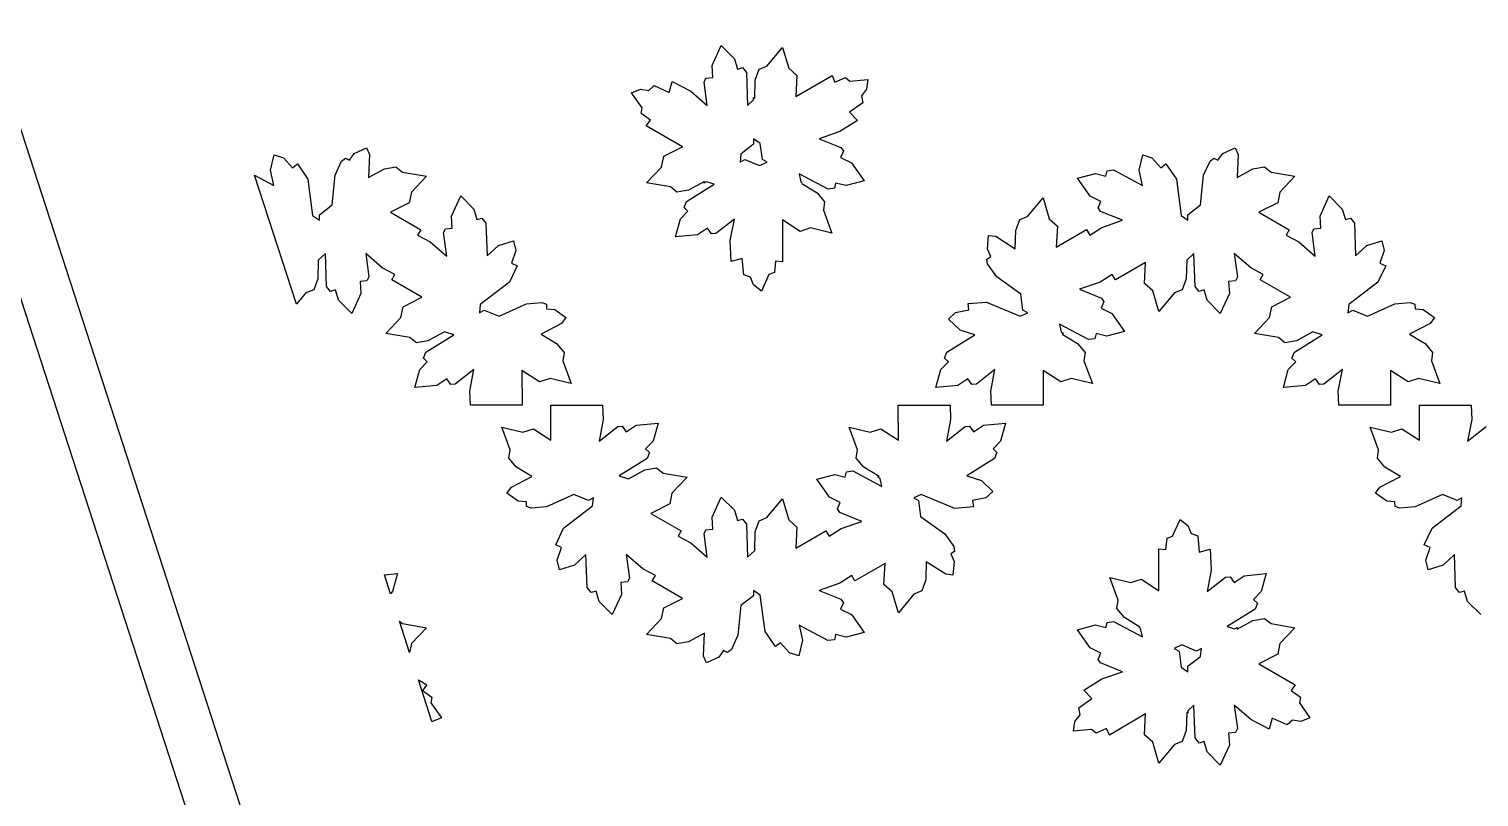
# Model space of a CAD drawing. Header units: metres. Extents: x 20 to 1108, y 20 to 485.
# Drawn here: x 509.7 to 593.2, y 383.8 to 428 of the extents above; entities that cross this region are included whole.
import ezdxf

# ---------------------------------------------------------------- set-up
doc = ezdxf.new("R2010")
doc.units = ezdxf.units.M

msp = doc.modelspace()

# ---------------------------------------------------------------- linework, layer by layer
for p, q in [((560.772, 253.826), (485.772, 484.652)), ((488.926, 484.652), (563.926, 253.826)), ((549.037, 425.855), (549.565, 427.01)), ((549.565, 427.01), (550.319, 426.242)), ((552.197, 425.821), (553.092, 426.895)), ((553.092, 426.895), (553.45, 425.691)), ((549.078, 425.161), (549.037, 425.855)), ((550.319, 426.242), (550.492, 425.648)), ((550.492, 425.648), (550.783, 425.734)), ((550.783, 425.734), (551.01, 425.443)), ((551.751, 425.646), (552.197, 425.821)), ((546.566, 424.303), (546.737, 424.934)), ((546.737, 424.934), (547.806, 424.377)), ((548.575, 424.9), (548.683, 425.122)), ((548.76, 423.553), (548.575, 424.9)), ((548.683, 425.122), (549.078, 425.161)), ((551.01, 425.443), (551.079, 423.554)), ((551.494, 423.969), (551.519, 425.011)), ((551.519, 425.011), (551.751, 425.646)), ((553.45, 425.691), (553.921, 425.269)), ((553.856, 424.062), (555.941, 425.273)), ((553.921, 425.269), (553.856, 424.062)), ((555.941, 425.273), (556.111, 424.896)), ((556.111, 424.896), (556.709, 425.169)), ((556.709, 425.169), (556.968, 424.95)), ((556.968, 424.95), (558.006, 425.055)), ((558.006, 425.055), (557.93, 424.495)), ((544.397, 424.276), (544.92, 424.49)), ((545.007, 423.427), (544.397, 424.276)), ((544.92, 424.49), (545.404, 424.424)), ((545.404, 424.424), (545.711, 424.694)), ((545.711, 424.694), (546.566, 424.303)), ((547.806, 424.377), (548.76, 423.553)), ((557.93, 424.495), (557.631, 424.109)), ((557.631, 424.109), (557.71, 423.708)), ((544.948, 423.097), (545.007, 423.427)), ((551.079, 423.554), (551.427, 423.873)), ((551.427, 423.873), (551.427, 424.008)), ((551.427, 424.008), (551.494, 423.969)), ((557.71, 423.708), (556.946, 423.163)), ((545.482, 422.713), (544.948, 423.097)), ((545.242, 422.379), (545.482, 422.713)), ((557.406, 422.699), (556.385, 422.049)), ((556.946, 423.163), (557.406, 422.699)), ((547.332, 421.178), (545.242, 422.379)), ((551.427, 421.638), (551.426, 421.319)), ((551.811, 421.361), (551.427, 421.638)), ((556.385, 422.049), (555.197, 421.639)), ((555.197, 421.639), (556.455, 421.128)), ((528.16, 420.409), (528.432, 420.79)), ((528.432, 420.79), (529.145, 421.126)), ((529.145, 421.126), (529.318, 420.737)), ((529.318, 420.737), (529.26, 419.409)), ((546.252, 420.63), (547.332, 421.178)), ((550.692, 420.757), (550.644, 420.286)), ((551.426, 421.319), (550.692, 420.757)), ((551.931, 420.445), (551.811, 421.361)), ((556.596, 420.92), (556.435, 420.558)), ((556.455, 421.128), (556.596, 420.92)), ((578.16, 420.409), (578.432, 420.79)), ((578.432, 420.79), (579.145, 421.126)), ((579.145, 421.126), (579.318, 420.737)), ((579.318, 420.737), (579.26, 419.409)), ((523.621, 419.824), (523.826, 420.71)), ((523.826, 420.71), (524.359, 420.55)), ((524.359, 420.55), (524.876, 419.963)), ((524.876, 419.963), (525.166, 420.187)), ((525.166, 420.187), (525.768, 419.31)), ((527.334, 419.537), (527.702, 420.348)), ((527.702, 420.348), (527.927, 420.53)), ((527.927, 420.53), (528.16, 420.409)), ((529.26, 419.409), (530.173, 419.906)), ((530.173, 419.906), (530.839, 420.024)), ((530.839, 420.024), (531.216, 419.723)), ((545.259, 419.099), (546.126, 420.012)), ((546.126, 420.012), (546.252, 420.63)), ((550.644, 420.286), (550.923, 420.445)), ((550.923, 420.445), (551.773, 420.092)), ((551.773, 420.092), (552.207, 420.286)), ((552.207, 420.286), (551.931, 420.445)), ((556.435, 420.558), (557.053, 420.25)), ((557.053, 420.25), (557.789, 419.214)), ((573.621, 419.824), (573.826, 420.71)), ((573.826, 420.71), (574.359, 420.55)), ((574.359, 420.55), (574.876, 419.963)), ((574.876, 419.963), (575.166, 420.187)), ((575.166, 420.187), (575.768, 419.31)), ((577.334, 419.537), (577.702, 420.348)), ((577.702, 420.348), (577.927, 420.53)), ((577.927, 420.53), (578.16, 420.409)), ((579.26, 419.409), (580.173, 419.906)), ((580.173, 419.906), (580.839, 420.024)), ((580.839, 420.024), (581.216, 419.723)), ((525.113, 412.114), (522.697, 419.55)), ((522.697, 419.55), (523.812, 418.957)), ((523.812, 418.957), (523.621, 419.824)), ((525.768, 419.31), (526.042, 417.226)), ((527.161, 417.829), (527.334, 419.537)), ((531.216, 419.723), (532.593, 419.487)), ((532.593, 419.487), (531.726, 418.574)), ((546.636, 418.864), (545.259, 419.099)), ((548.592, 419.176), (547.679, 418.681)), ((548.588, 419.082), (548.592, 419.176)), ((548.714, 419.166), (548.588, 419.082)), ((549.161, 419.026), (548.714, 419.166)), ((555.711, 418.742), (554.041, 419.629)), ((554.041, 419.629), (554.145, 419.153)), ((554.145, 419.153), (554.221, 419.076)), ((554.221, 419.076), (554.194, 419.062)), ((554.194, 419.062), (555.081, 418.521)), ((556.147, 419.092), (556.077, 418.796)), ((556.747, 418.943), (556.147, 419.092)), ((557.789, 419.214), (556.747, 418.943)), ((570.064, 419.372), (571.107, 419.643)), ((570.799, 418.336), (570.064, 419.372)), ((571.107, 419.643), (571.706, 419.495)), ((571.706, 419.495), (571.776, 419.79)), ((571.776, 419.79), (572.144, 419.844)), ((572.144, 419.844), (573.812, 418.957)), ((573.812, 418.957), (573.621, 419.824)), ((575.768, 419.31), (576.042, 417.226)), ((577.161, 417.829), (577.334, 419.537)), ((581.216, 419.723), (582.593, 419.487)), ((582.593, 419.487), (581.726, 418.574)), ((531.726, 418.574), (531.598, 417.957)), ((534.036, 417.194), (534.565, 418.347)), ((534.565, 418.347), (535.319, 417.582)), ((547.012, 418.563), (546.636, 418.864)), ((547.679, 418.681), (547.012, 418.563)), ((547.558, 418.025), (549.161, 419.026)), ((555.081, 418.521), (555.513, 418.002)), ((556.077, 418.796), (555.711, 418.742)), ((567.196, 417.161), (568.091, 418.234)), ((568.091, 418.234), (568.45, 417.032)), ((571.417, 418.028), (570.799, 418.336)), ((581.726, 418.574), (581.598, 417.957)), ((584.036, 417.194), (584.565, 418.347)), ((584.565, 418.347), (585.319, 417.582)), ((526.426, 417.268), (527.161, 417.829)), ((531.598, 417.957), (530.519, 417.409)), ((530.519, 417.409), (532.262, 416.408)), ((535.319, 417.582), (535.492, 416.987)), ((547.21, 417.023), (547.641, 417.472)), ((547.42, 417.679), (547.558, 418.025)), ((547.641, 417.472), (547.42, 417.679)), ((555.513, 418.002), (555.444, 417.523)), ((555.444, 417.523), (555.927, 416.213)), ((571.255, 417.667), (571.417, 418.028)), ((571.398, 417.459), (571.255, 417.667)), ((572.654, 416.948), (571.398, 417.459)), ((576.426, 417.268), (577.161, 417.829)), ((581.598, 417.957), (580.519, 417.409)), ((580.519, 417.409), (582.262, 416.408)), ((585.319, 417.582), (585.492, 416.987)), ((526.042, 417.226), (526.426, 416.948)), ((526.426, 416.948), (526.426, 417.268)), ((534.077, 416.502), (534.036, 417.194)), ((535.492, 416.987), (535.783, 417.073)), ((535.783, 417.073), (536.011, 416.781)), ((536.011, 416.781), (536.079, 414.895)), ((546.925, 415.987), (547.21, 417.023)), ((550.322, 417.019), (549.251, 416.185)), ((550.084, 415.783), (550.322, 417.019)), ((554.103, 416.311), (553.091, 416.97)), ((553.091, 416.97), (553.097, 414.558)), ((566.519, 416.351), (566.75, 416.986)), ((566.75, 416.986), (567.196, 417.161)), ((568.45, 417.032), (568.92, 416.61)), ((568.92, 416.61), (568.854, 415.402)), ((571.467, 416.538), (572.654, 416.948)), ((576.042, 417.226), (576.426, 416.948)), ((576.426, 416.948), (576.426, 417.268)), ((584.077, 416.502), (584.036, 417.194)), ((585.492, 416.987), (585.783, 417.073)), ((585.783, 417.073), (586.011, 416.781)), ((586.011, 416.781), (586.079, 414.895)), ((532.262, 416.408), (532.081, 416.094)), ((532.081, 416.094), (532.807, 415.717)), ((532.807, 415.717), (533.759, 414.893)), ((533.575, 416.239), (533.685, 416.463)), ((533.759, 414.893), (533.575, 416.239)), ((533.685, 416.463), (534.077, 416.502)), ((536.735, 415.495), (537.602, 415.761)), ((537.602, 415.761), (537.732, 415.218)), ((548.189, 416.108), (546.925, 415.987)), ((548.767, 416.489), (548.189, 416.108)), ((548.998, 416.167), (548.767, 416.489)), ((549.251, 416.185), (548.998, 416.167)), ((550.137, 414.577), (550.084, 415.783)), ((554.709, 416.507), (554.103, 416.311)), ((555.927, 416.213), (554.709, 416.507)), ((564.884, 415.283), (564.95, 416.069)), ((564.95, 416.069), (565.369, 416.025)), ((565.369, 416.025), (566.493, 415.311)), ((566.493, 415.311), (566.519, 416.351)), ((568.854, 415.402), (570.593, 416.41)), ((570.593, 416.41), (570.774, 416.096)), ((570.774, 416.096), (571.467, 416.538)), ((582.262, 416.408), (582.081, 416.094)), ((582.081, 416.094), (582.807, 415.717)), ((582.807, 415.717), (583.759, 414.893)), ((583.575, 416.239), (583.685, 416.463)), ((583.759, 414.893), (583.575, 416.239)), ((583.685, 416.463), (584.077, 416.502)), ((586.735, 415.495), (587.602, 415.761)), ((587.602, 415.761), (587.732, 415.218)), ((526.774, 415.032), (526.362, 414.654)), ((526.842, 413.145), (526.774, 415.032)), ((530.044, 414.212), (529.094, 415.035)), ((529.094, 415.035), (529.279, 413.69)), ((536.079, 414.895), (536.735, 415.495)), ((537.732, 415.218), (537.481, 414.475)), ((565.077, 414.858), (564.884, 415.283)), ((576.774, 415.032), (576.362, 414.654)), ((576.842, 413.145), (576.774, 415.032)), ((580.044, 414.212), (579.094, 415.035)), ((579.094, 415.035), (579.279, 413.69)), ((586.079, 414.895), (586.735, 415.495)), ((587.732, 415.218), (587.481, 414.475)), ((526.362, 414.654), (526.335, 413.576)), ((530.771, 413.832), (530.044, 414.212)), ((537.821, 414.335), (537.365, 413.379)), ((537.481, 414.475), (537.821, 414.335)), ((550.769, 414.743), (550.137, 414.577)), ((550.856, 413.808), (550.769, 414.743)), ((552.687, 414.602), (552.621, 413.945)), ((553.097, 414.558), (552.687, 414.602)), ((564.855, 414.715), (565.077, 414.858)), ((564.899, 414.435), (564.855, 414.715)), ((565.42, 413.703), (564.899, 414.435)), ((573.997, 414.527), (572.258, 413.518)), ((573.931, 413.317), (573.997, 414.527)), ((576.362, 414.654), (576.335, 413.576)), ((580.771, 413.832), (580.044, 414.212)), ((587.821, 414.335), (587.365, 413.379)), ((587.481, 414.475), (587.821, 414.335)), ((526.335, 413.576), (526.102, 412.942)), ((529.169, 413.463), (528.775, 413.425)), ((528.775, 413.425), (528.817, 412.733)), ((529.279, 413.69), (529.169, 413.463)), ((530.591, 413.519), (530.771, 413.832)), ((532.334, 412.518), (530.591, 413.519)), ((537.365, 413.379), (535.692, 412.096)), ((551.245, 413.677), (550.856, 413.808)), ((551.429, 413.226), (551.245, 413.677)), ((551.875, 412.879), (551.429, 413.226)), ((552.303, 413.832), (551.875, 412.879)), ((552.621, 413.945), (552.303, 413.832)), ((566.809, 412.7), (565.42, 413.703)), ((571.387, 413.389), (570.196, 412.979)), ((572.078, 413.831), (571.387, 413.389)), ((572.258, 413.518), (572.078, 413.831)), ((574.402, 412.894), (573.931, 413.317)), ((576.335, 413.576), (576.102, 412.942)), ((579.169, 413.463), (578.775, 413.425)), ((578.775, 413.425), (578.817, 412.733)), ((579.279, 413.69), (579.169, 413.463)), ((580.591, 413.519), (580.771, 413.832)), ((582.334, 412.518), (580.591, 413.519)), ((587.365, 413.379), (585.692, 412.096)), ((525.656, 412.766), (525.113, 412.114)), ((526.102, 412.942), (525.656, 412.766)), ((527.069, 412.853), (526.842, 413.145)), ((527.361, 412.939), (527.069, 412.853)), ((527.534, 412.344), (527.361, 412.939)), ((528.817, 412.733), (528.288, 411.579)), ((531.254, 411.97), (532.334, 412.518)), ((566.93, 411.785), (566.809, 412.7)), ((570.196, 412.979), (571.455, 412.468)), ((571.455, 412.468), (571.596, 412.26)), ((574.76, 411.692), (574.402, 412.894)), ((575.656, 412.766), (574.76, 411.692)), ((576.102, 412.942), (575.656, 412.766)), ((577.069, 412.853), (576.842, 413.145)), ((577.361, 412.939), (577.069, 412.853)), ((577.534, 412.344), (577.361, 412.939)), ((578.817, 412.733), (578.288, 411.579)), ((581.254, 411.97), (582.334, 412.518)), ((528.288, 411.579), (527.534, 412.344)), ((531.126, 411.353), (531.254, 411.97)), ((535.692, 412.096), (535.645, 411.624)), ((535.645, 411.624), (535.922, 411.785)), ((535.922, 411.785), (536.773, 411.432)), ((536.773, 411.432), (538.348, 412.134)), ((538.348, 412.134), (539.226, 412.218)), ((539.226, 412.218), (539.497, 412.116)), ((539.497, 412.116), (539.509, 411.855)), ((539.509, 411.855), (539.977, 411.809)), ((539.977, 411.809), (540.624, 411.359)), ((562.648, 411.254), (563.054, 411.635)), ((563.054, 411.635), (563.821, 411.789)), ((563.773, 412.152), (564.834, 412.236)), ((563.821, 411.789), (563.773, 412.152)), ((564.834, 412.236), (566.772, 411.432)), ((566.772, 411.432), (567.206, 411.625)), ((567.206, 411.625), (566.93, 411.785)), ((571.596, 412.26), (571.434, 411.898)), ((571.434, 411.898), (572.052, 411.59)), ((572.052, 411.59), (572.788, 410.554)), ((578.288, 411.579), (577.534, 412.344)), ((581.126, 411.353), (581.254, 411.97)), ((585.692, 412.096), (585.645, 411.624)), ((585.645, 411.624), (585.922, 411.785)), ((585.922, 411.785), (586.773, 411.432)), ((586.773, 411.432), (588.348, 412.134)), ((588.348, 412.134), (589.226, 412.218)), ((589.226, 412.218), (589.497, 412.116)), ((589.497, 412.116), (589.509, 411.855)), ((589.509, 411.855), (589.977, 411.809)), ((589.977, 411.809), (590.624, 411.359)), ((530.259, 410.44), (531.126, 411.353)), ((540.373, 411.015), (539.193, 410.401)), ((540.624, 411.359), (540.373, 411.015)), ((563.312, 410.634), (562.648, 411.254)), ((570.709, 410.082), (569.041, 410.969)), ((569.041, 410.969), (569.141, 410.511)), ((580.259, 410.44), (581.126, 411.353)), ((590.373, 411.015), (589.193, 410.401)), ((590.624, 411.359), (590.373, 411.015)), ((531.637, 410.203), (530.259, 410.44)), ((532.014, 409.902), (531.637, 410.203)), ((532.68, 410.021), (532.014, 409.902)), ((532.558, 409.364), (534.161, 410.364)), ((533.624, 410.534), (532.68, 410.021)), ((534.161, 410.364), (533.624, 410.534)), ((539.193, 410.401), (540.081, 409.861)), ((562.558, 409.364), (564.16, 410.365)), ((564.16, 410.365), (563.312, 410.634)), ((569.141, 410.511), (569.273, 410.444)), ((569.273, 410.444), (569.192, 410.402)), ((569.192, 410.402), (570.081, 409.861)), ((571.076, 410.135), (570.709, 410.082)), ((571.146, 410.431), (571.076, 410.135)), ((571.745, 410.282), (571.146, 410.431)), ((572.788, 410.554), (571.745, 410.282)), ((581.637, 410.203), (580.259, 410.44)), ((582.014, 409.902), (581.637, 410.203)), ((582.68, 410.021), (582.014, 409.902)), ((582.558, 409.364), (584.161, 410.364)), ((583.624, 410.534), (582.68, 410.021)), ((584.161, 410.364), (583.624, 410.534)), ((589.193, 410.401), (590.081, 409.861)), ((532.42, 409.019), (532.558, 409.364)), ((540.081, 409.861), (540.513, 409.342)), ((540.513, 409.342), (540.444, 408.862)), ((562.421, 409.019), (562.558, 409.364)), ((570.081, 409.861), (570.513, 409.342)), ((570.513, 409.342), (570.443, 408.862)), ((582.42, 409.019), (582.558, 409.364)), ((590.081, 409.861), (590.513, 409.342)), ((590.513, 409.342), (590.444, 408.862)), ((531.924, 407.328), (532.21, 408.362)), ((532.21, 408.362), (532.641, 408.812)), ((532.641, 408.812), (532.42, 409.019)), ((535.322, 408.36), (534.251, 407.525)), ((535.084, 407.123), (535.322, 408.36)), ((539.104, 407.651), (538.091, 408.31)), ((538.091, 408.31), (538.096, 406.302)), ((540.444, 408.862), (540.927, 407.554)), ((561.925, 407.328), (562.21, 408.362)), ((562.21, 408.362), (562.641, 408.812)), ((562.641, 408.812), (562.421, 409.019)), ((565.321, 408.359), (564.25, 407.525)), ((565.083, 407.123), (565.321, 408.359)), ((569.104, 407.651), (568.09, 408.31)), ((568.09, 408.31), (568.095, 406.302)), ((570.443, 408.862), (570.927, 407.554)), ((581.924, 407.328), (582.21, 408.362)), ((582.21, 408.362), (582.641, 408.812)), ((582.641, 408.812), (582.42, 409.019)), ((585.322, 408.36), (584.251, 407.525)), ((585.084, 407.123), (585.322, 408.36)), ((589.104, 407.651), (588.091, 408.31)), ((588.091, 408.31), (588.096, 406.302)), ((590.444, 408.862), (590.927, 407.554)), ((533.19, 407.446), (531.924, 407.328)), ((533.767, 407.829), (533.19, 407.446)), ((533.999, 407.506), (533.767, 407.829)), ((534.251, 407.525), (533.999, 407.506)), ((539.709, 407.846), (539.104, 407.651)), ((540.927, 407.554), (539.709, 407.846)), ((563.189, 407.446), (561.925, 407.328)), ((563.768, 407.828), (563.189, 407.446)), ((563.998, 407.506), (563.768, 407.828)), ((564.25, 407.525), (563.998, 407.506)), ((569.709, 407.846), (569.104, 407.651)), ((570.927, 407.554), (569.709, 407.846)), ((583.19, 407.446), (581.924, 407.328)), ((583.767, 407.829), (583.19, 407.446)), ((583.999, 407.506), (583.767, 407.829)), ((584.251, 407.525), (583.999, 407.506)), ((589.709, 407.846), (589.104, 407.651)), ((590.927, 407.554), (589.709, 407.846)), ((535.12, 406.302), (535.084, 407.123)), ((565.12, 406.302), (565.083, 407.123)), ((585.12, 406.302), (585.084, 407.123)), ((538.096, 406.302), (535.12, 406.302)), ((539.761, 404.296), (539.756, 406.303)), ((539.756, 406.303), (542.733, 406.303)), ((542.733, 406.303), (542.769, 405.483)), ((559.762, 404.296), (559.757, 406.303)), ((559.757, 406.303), (562.733, 406.303)), ((562.733, 406.303), (562.77, 405.483)), ((568.095, 406.302), (565.12, 406.302)), ((588.096, 406.302), (585.12, 406.302)), ((589.761, 404.296), (589.756, 406.303)), ((589.756, 406.303), (592.733, 406.303)), ((592.733, 406.303), (592.769, 405.483)), ((537.409, 403.743), (536.925, 405.052)), ((536.925, 405.052), (538.143, 404.76)), ((538.143, 404.76), (538.749, 404.955)), ((538.749, 404.955), (539.761, 404.296)), ((542.769, 405.483), (542.531, 404.246)), ((542.531, 404.246), (543.602, 405.081)), ((543.602, 405.081), (543.854, 405.1)), ((543.854, 405.1), (544.085, 404.777)), ((544.085, 404.777), (544.663, 405.158)), ((544.663, 405.158), (545.928, 405.277)), ((545.928, 405.277), (545.642, 404.243)), ((557.41, 403.743), (556.925, 405.052)), ((556.925, 405.052), (558.144, 404.76)), ((558.144, 404.76), (558.749, 404.955)), ((558.749, 404.955), (559.762, 404.296)), ((562.77, 405.483), (562.532, 404.247)), ((562.532, 404.247), (563.603, 405.081)), ((563.603, 405.081), (563.855, 405.1)), ((563.855, 405.1), (564.084, 404.777)), ((564.084, 404.777), (564.664, 405.158)), ((564.664, 405.158), (565.927, 405.277)), ((565.927, 405.277), (565.642, 404.243)), ((587.409, 403.743), (586.925, 405.052)), ((586.925, 405.052), (588.143, 404.76)), ((588.143, 404.76), (588.749, 404.955)), ((588.749, 404.955), (589.761, 404.296)), ((592.769, 405.483), (592.531, 404.246)), ((592.531, 404.246), (593.602, 405.081)), ((545.642, 404.243), (545.211, 403.794)), ((565.642, 404.243), (565.211, 403.794)), ((537.339, 403.264), (537.409, 403.743)), ((537.772, 402.745), (537.339, 403.264)), ((545.294, 403.24), (543.692, 402.241)), ((545.211, 403.794), (545.432, 403.587)), ((545.432, 403.587), (545.294, 403.24)), ((557.339, 403.264), (557.41, 403.743)), ((557.772, 402.745), (557.339, 403.264)), ((565.294, 403.24), (563.693, 402.24)), ((565.211, 403.794), (565.431, 403.587)), ((565.431, 403.587), (565.294, 403.24)), ((587.339, 403.264), (587.409, 403.743)), ((587.772, 402.745), (587.339, 403.264)), ((538.66, 402.204), (537.772, 402.745)), ((544.229, 402.071), (545.172, 402.585)), ((545.172, 402.585), (545.838, 402.703)), ((545.838, 402.703), (546.215, 402.402)), ((546.215, 402.402), (547.593, 402.166)), ((556.707, 402.175), (556.777, 402.47)), ((556.777, 402.47), (557.144, 402.524)), ((557.144, 402.524), (558.812, 401.636)), ((558.661, 402.204), (557.772, 402.745)), ((588.66, 402.204), (587.772, 402.745)), ((537.229, 401.247), (537.48, 401.591)), ((537.48, 401.591), (538.66, 402.204)), ((543.692, 402.241), (544.229, 402.071)), ((547.593, 402.166), (546.727, 401.253)), ((555.065, 402.052), (556.108, 402.322)), ((555.8, 401.016), (555.065, 402.052)), ((556.108, 402.322), (556.707, 402.175)), ((558.58, 402.161), (558.661, 402.204)), ((558.711, 402.095), (558.58, 402.161)), ((558.812, 401.636), (558.711, 402.095)), ((563.693, 402.24), (564.541, 401.972)), ((564.541, 401.972), (565.205, 401.352)), ((587.229, 401.247), (587.48, 401.591)), ((587.48, 401.591), (588.66, 402.204)), ((537.876, 400.797), (537.229, 401.247)), ((538.343, 400.751), (537.876, 400.797)), ((538.356, 400.489), (538.343, 400.751)), ((541.08, 401.174), (539.504, 400.471)), ((541.93, 400.82), (541.08, 401.174)), ((542.208, 400.982), (541.93, 400.82)), ((542.161, 400.51), (542.208, 400.982)), ((546.727, 401.253), (546.598, 400.636)), ((549.036, 399.873), (549.565, 401.027)), ((549.565, 401.027), (550.319, 400.262)), ((552.197, 399.84), (553.092, 400.914)), ((553.092, 400.914), (553.451, 399.712)), ((556.418, 400.708), (555.8, 401.016)), ((556.256, 400.346), (556.418, 400.708)), ((561.081, 401.174), (560.647, 400.981)), ((560.647, 400.981), (560.922, 400.819)), ((560.922, 400.819), (561.043, 399.905)), ((563.018, 400.37), (561.081, 401.174)), ((564.798, 400.971), (564.032, 400.817)), ((564.032, 400.817), (564.08, 400.453)), ((565.205, 401.352), (564.798, 400.971)), ((587.876, 400.797), (587.229, 401.247)), ((588.343, 400.751), (587.876, 400.797)), ((588.356, 400.489), (588.343, 400.751)), ((591.08, 401.174), (589.504, 400.471)), ((591.93, 400.82), (591.08, 401.174)), ((592.208, 400.982), (591.93, 400.82)), ((592.161, 400.51), (592.208, 400.982)), ((538.626, 400.388), (538.356, 400.489)), ((539.504, 400.471), (538.626, 400.388)), ((540.488, 399.227), (542.161, 400.51)), ((546.598, 400.636), (545.519, 400.087)), ((545.519, 400.087), (547.261, 399.087)), ((549.078, 399.181), (549.036, 399.873)), ((550.319, 400.262), (550.492, 399.667)), ((556.398, 400.138), (556.256, 400.346)), ((557.657, 399.627), (556.398, 400.138)), ((561.043, 399.905), (562.432, 398.902)), ((564.08, 400.453), (563.018, 400.37)), ((588.626, 400.388), (588.356, 400.489)), ((589.504, 400.471), (588.626, 400.388)), ((590.488, 399.227), (592.161, 400.51)), ((540.032, 398.271), (540.488, 399.227)), ((547.261, 399.087), (547.082, 398.774)), ((548.574, 398.916), (548.683, 399.142)), ((548.683, 399.142), (549.078, 399.181)), ((550.492, 399.667), (550.784, 399.753)), ((550.784, 399.753), (551.01, 399.461)), ((551.01, 399.461), (551.079, 397.573)), ((551.491, 397.951), (551.517, 399.029)), ((551.517, 399.029), (551.751, 399.664)), ((551.751, 399.664), (552.197, 399.84)), ((553.451, 399.712), (553.921, 399.289)), ((553.921, 399.289), (553.856, 398.079)), ((553.856, 398.079), (555.594, 399.088)), ((555.594, 399.088), (555.775, 398.775)), ((555.775, 398.775), (556.465, 399.217)), ((556.465, 399.217), (557.657, 399.627)), ((575.549, 398.773), (575.978, 399.727)), ((575.978, 399.727), (576.423, 399.38)), ((576.423, 399.38), (576.608, 398.929)), ((590.032, 398.271), (590.488, 399.227)), ((540.372, 398.131), (540.032, 398.271)), ((547.082, 398.774), (547.808, 398.394)), ((547.808, 398.394), (548.758, 397.57)), ((548.758, 397.57), (548.574, 398.916)), ((562.432, 398.902), (562.954, 398.171)), ((575.166, 398.004), (575.232, 398.66)), ((575.232, 398.66), (575.549, 398.773)), ((576.608, 398.929), (576.997, 398.797)), ((576.997, 398.797), (577.084, 397.862)), ((590.372, 398.131), (590.032, 398.271)), ((540.121, 397.388), (540.372, 398.131)), ((540.251, 396.845), (540.121, 397.388)), ((541.774, 397.711), (541.118, 397.111)), ((541.841, 395.824), (541.774, 397.711)), ((545.045, 396.889), (544.093, 397.713)), ((544.093, 397.713), (544.278, 396.366)), ((551.079, 397.573), (551.491, 397.951)), ((562.998, 397.891), (562.776, 397.748)), ((562.776, 397.748), (562.968, 397.322)), ((562.954, 398.171), (562.998, 397.891)), ((574.761, 395.636), (574.755, 398.047)), ((574.755, 398.047), (575.166, 398.004)), ((577.084, 397.862), (577.715, 398.028)), ((577.715, 398.028), (577.769, 396.822)), ((590.121, 397.388), (590.372, 398.131)), ((590.251, 396.845), (590.121, 397.388)), ((591.774, 397.711), (591.118, 397.111)), ((591.841, 395.824), (591.774, 397.711)), ((530.171, 396.546), (530.927, 396.617)), ((530.524, 395.46), (530.171, 396.546)), ((530.927, 396.617), (530.642, 395.583)), ((541.118, 397.111), (540.251, 396.845)), ((545.772, 396.512), (545.045, 396.889)), ((545.59, 396.197), (545.772, 396.512)), ((557.079, 396.509), (556.385, 396.068)), ((557.259, 396.195), (557.079, 396.509)), ((558.999, 397.204), (557.259, 396.195)), ((558.932, 395.996), (558.999, 397.204)), ((561.36, 397.295), (561.334, 396.255)), ((562.484, 396.581), (561.36, 397.295)), ((562.903, 396.537), (562.484, 396.581)), ((562.968, 397.322), (562.903, 396.537)), ((577.769, 396.822), (577.531, 395.587)), ((579.664, 396.498), (580.927, 396.617)), ((580.927, 396.617), (580.642, 395.583)), ((591.118, 397.111), (590.251, 396.845)), ((542.07, 395.532), (541.841, 395.824)), ((544.167, 396.143), (543.776, 396.104)), ((543.776, 396.104), (543.817, 395.411)), ((544.278, 396.366), (544.167, 396.143)), ((547.334, 395.196), (545.59, 396.197)), ((556.385, 396.068), (555.199, 395.657)), ((559.403, 395.573), (558.932, 395.996)), ((561.334, 396.255), (561.103, 395.62)), ((572.409, 395.083), (571.925, 396.393)), ((571.925, 396.393), (573.144, 396.099)), ((573.144, 396.099), (573.75, 396.295)), ((573.75, 396.295), (574.761, 395.636)), ((577.531, 395.587), (578.602, 396.421)), ((578.602, 396.421), (578.855, 396.439)), ((578.855, 396.439), (579.085, 396.116)), ((579.085, 396.116), (579.664, 396.498)), ((592.07, 395.532), (591.841, 395.824)), ((530.642, 395.583), (530.524, 395.46)), ((542.361, 395.618), (542.07, 395.532)), ((542.534, 395.024), (542.361, 395.618)), ((543.288, 394.259), (542.534, 395.024)), ((543.817, 395.411), (543.288, 394.259)), ((546.254, 394.649), (547.334, 395.196)), ((551.426, 395.337), (550.692, 394.776)), ((551.811, 395.379), (551.426, 395.657)), ((551.426, 395.657), (551.426, 395.337)), ((552.084, 393.296), (551.811, 395.379)), ((555.199, 395.657), (556.455, 395.147)), ((556.597, 394.939), (556.435, 394.576)), ((556.455, 395.147), (556.597, 394.939)), ((559.761, 394.371), (559.403, 395.573)), ((560.657, 395.444), (559.761, 394.371)), ((561.103, 395.62), (560.657, 395.444)), ((572.339, 394.604), (572.409, 395.083)), ((580.642, 395.583), (580.211, 395.134)), ((580.211, 395.134), (580.432, 394.927)), ((580.432, 394.927), (580.294, 394.58)), ((592.361, 395.618), (592.07, 395.532)), ((592.534, 395.024), (592.361, 395.618)), ((593.288, 394.259), (592.534, 395.024)), ((545.259, 393.118), (546.126, 394.031)), ((546.126, 394.031), (546.254, 394.649)), ((550.692, 394.776), (550.519, 393.069)), ((556.435, 394.576), (557.053, 394.27)), ((557.053, 394.27), (557.789, 393.234)), ((572.772, 394.085), (572.339, 394.604)), ((573.659, 393.544), (572.772, 394.085)), ((580.294, 394.58), (578.692, 393.579)), ((580.173, 393.925), (580.84, 394.043)), ((580.84, 394.043), (581.216, 393.741)), ((531.036, 393.886), (531.216, 393.741)), ((531.622, 392.082), (531.036, 393.886)), ((531.216, 393.741), (532.593, 393.506)), ((532.593, 393.506), (531.726, 392.594)), ((548.592, 393.196), (547.679, 392.699)), ((548.535, 391.868), (548.592, 393.196)), ((552.687, 392.419), (552.084, 393.296)), ((555.709, 392.762), (554.041, 393.649)), ((554.041, 393.649), (554.232, 392.781)), ((557.789, 393.234), (556.746, 392.962)), ((570.064, 393.392), (571.106, 393.663)), ((570.799, 392.356), (570.064, 393.392)), ((571.106, 393.663), (571.706, 393.514)), ((571.706, 393.514), (571.776, 393.81)), ((571.776, 393.81), (572.141, 393.863)), ((572.141, 393.863), (573.812, 392.976)), ((573.631, 393.529), (573.659, 393.544)), ((573.708, 393.452), (573.631, 393.529)), ((573.812, 392.976), (573.708, 393.452)), ((578.692, 393.579), (579.138, 393.44)), ((579.138, 393.44), (579.264, 393.524)), ((579.26, 393.43), (580.173, 393.925)), ((579.264, 393.524), (579.26, 393.43)), ((581.216, 393.741), (582.593, 393.506)), ((582.593, 393.506), (581.726, 392.594)), ((531.726, 392.594), (531.622, 392.082)), ((546.636, 392.882), (545.259, 393.118)), ((547.013, 392.582), (546.636, 392.882)), ((547.679, 392.699), (547.013, 392.582)), ((550.519, 393.069), (550.151, 392.258)), ((552.977, 392.643), (552.687, 392.419)), ((553.494, 392.055), (552.977, 392.643)), ((554.232, 392.781), (554.027, 391.895)), ((556.077, 392.816), (555.709, 392.762)), ((556.147, 393.111), (556.077, 392.816)), ((556.746, 392.962), (556.147, 393.111)), ((571.417, 392.048), (570.799, 392.356)), ((576.08, 392.514), (575.646, 392.319)), ((576.929, 392.16), (576.08, 392.514)), ((581.726, 392.594), (581.6, 391.976)), ((548.708, 391.48), (548.535, 391.868)), ((549.42, 391.817), (548.708, 391.48)), ((549.693, 392.196), (549.42, 391.817)), ((549.925, 392.075), (549.693, 392.196)), ((550.151, 392.258), (549.925, 392.075)), ((554.027, 391.895), (553.494, 392.055)), ((571.256, 391.686), (571.417, 392.048)), ((571.398, 391.478), (571.256, 391.686)), ((575.646, 392.319), (575.921, 392.159)), ((575.921, 392.159), (576.042, 391.245)), ((576.426, 391.287), (577.161, 391.849)), ((577.209, 392.319), (576.929, 392.16)), ((577.161, 391.849), (577.209, 392.319)), ((581.6, 391.976), (580.521, 391.428)), ((572.656, 390.967), (571.398, 391.478)), ((571.467, 390.557), (572.656, 390.967)), ((576.042, 391.245), (576.425, 390.968)), ((576.425, 390.968), (576.426, 391.287)), ((580.521, 391.428), (582.611, 390.227)), ((532.91, 388.118), (532.136, 390.499)), ((532.136, 390.499), (532.611, 390.227)), ((532.611, 390.227), (532.371, 389.893)), ((532.371, 389.893), (532.905, 389.509)), ((570.447, 389.906), (571.467, 390.557)), ((570.907, 389.443), (570.447, 389.906)), ((582.611, 390.227), (582.371, 389.893)), ((582.371, 389.893), (582.905, 389.509)), ((532.905, 389.509), (532.845, 389.178)), ((532.845, 389.178), (533.456, 388.33)), ((570.142, 388.898), (570.907, 389.443)), ((576.774, 389.052), (576.425, 388.733)), ((576.842, 387.163), (576.774, 389.052)), ((580.046, 388.229), (579.092, 389.053)), ((579.092, 389.053), (579.278, 387.706)), ((582.905, 389.509), (582.845, 389.178)), ((582.845, 389.178), (583.456, 388.33)), ((533.456, 388.33), (532.932, 388.115)), ((569.922, 388.111), (570.221, 388.497)), ((570.221, 388.497), (570.142, 388.898)), ((573.997, 388.544), (571.912, 387.333)), ((573.931, 387.336), (573.997, 388.544)), ((576.359, 388.637), (576.334, 387.595)), ((576.425, 388.598), (576.359, 388.637)), ((576.425, 388.733), (576.425, 388.598)), ((581.116, 387.672), (580.046, 388.229)), ((581.287, 388.302), (581.116, 387.672)), ((582.141, 387.912), (581.287, 388.302)), ((582.449, 388.182), (582.141, 387.912)), ((582.932, 388.115), (582.449, 388.182)), ((583.456, 388.33), (582.932, 388.115)), ((532.932, 388.115), (532.91, 388.118)), ((569.846, 387.551), (569.922, 388.111)), ((570.884, 387.655), (569.846, 387.551)), ((571.144, 387.437), (570.884, 387.655)), ((571.742, 387.709), (571.144, 387.437)), ((571.912, 387.333), (571.742, 387.709)), ((574.403, 386.914), (573.931, 387.336)), ((576.334, 387.595), (576.102, 386.96)), ((579.169, 387.483), (578.775, 387.444)), ((578.775, 387.444), (578.816, 386.75)), ((579.278, 387.706), (579.169, 387.483)), ((574.76, 385.711), (574.403, 386.914)), ((575.656, 386.784), (574.76, 385.711)), ((576.102, 386.96), (575.656, 386.784)), ((577.07, 386.872), (576.842, 387.163)), ((577.361, 386.958), (577.07, 386.872)), ((577.534, 386.363), (577.361, 386.958)), ((578.816, 386.75), (578.288, 385.596)), ((578.288, 385.596), (577.534, 386.363))]:
    msp.add_line(p, q)

doc.saveas('drawing.dxf')
